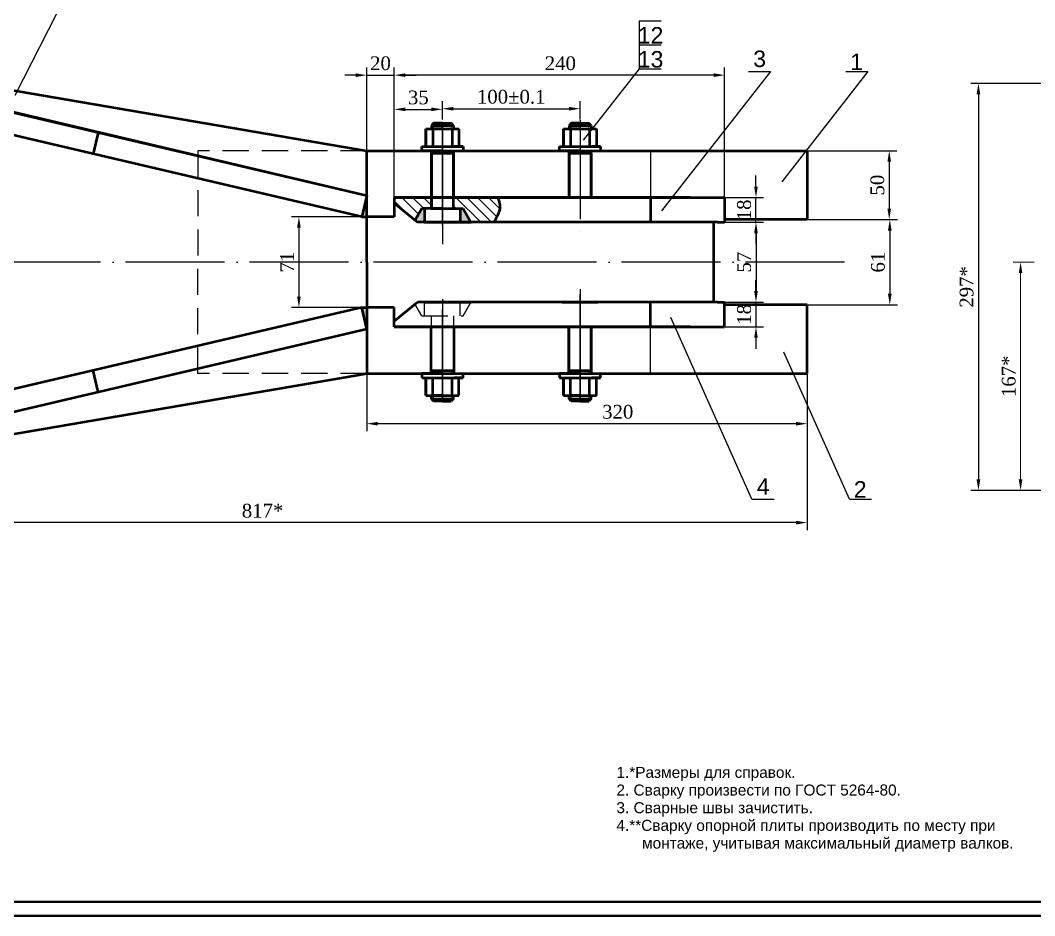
# Model space of a CAD drawing. Header units: millimetres. Extents: x -954 to 34898, y -2134 to 12006.
# Drawn here: x 20434 to 21171, y 6163 to 6814 of the extents above; entities that cross this region are included whole.
import ezdxf

# ---------------------------------------------------------------- set-up
doc = ezdxf.new("R2010")
doc.units = ezdxf.units.MM
doc.header["$LTSCALE"] = 3
doc.linetypes.add('ACAD_ISO04W100', pattern=[30, 24, -3, 0, -3])
doc.linetypes.add('DASHED2', pattern=[9.525, 6.35, -3.175])
for name, color, linetype, lineweight in [('контурная', 7, 'Continuous', 50), ('невидимые', 7, 'DASHED2', 25), ('осевые', 1, 'ACAD_ISO04W100', 25), ('основная', 7, 'Continuous', 40), ('размерные', 7, 'Continuous', 25), ('тонкая', 7, 'Continuous', 20)]:
    doc.layers.add(name, color=color, linetype=linetype, lineweight=lineweight)
doc.styles.add('s2.5v4', font='times.ttf', dxfattribs={"height": 10})
doc.styles.add('s2v4', font='arial.ttf', dxfattribs={"height": 8})
doc.dimstyles.new('s2.5v4', dxfattribs={"dimtxt": 10, "dimasz": 8, "dimexe": 5.5, "dimexo": 0.5, "dimgap": 3.5, "dimtad": 1, "dimdec": 0, "dimtxsty": 's2.5v4', "dimcen": 2.5, "dimclrd": 256, "dimclre": 1, "dimclrt": 256, "dimadec": 0, "dimazin": 0, "dimtfac": 1, "dimtdec": 0, "dimtmove": 0, "dimatfit": 3, "dimfxl": 1, "dimlwd": -1, "dimlwe": -1, "dimarcsym": 0})

# ---------------------------------------------------------------- blocks, each defined once
blk = doc.blocks.new('*D1221')
at = {"layer": 'Defpoints', "color": 0, "transparency": 16777216}
for p in [(21006.08, 6719.3), (21006.08, 6669.3), (21065.78, 6669.3)]:
    blk.add_point(p, dxfattribs=at)
at = {"layer": 'размерные', "color": 1, "transparency": 16777216}
for p, q in [((21006.58, 6719.3), (21071.28, 6719.3)), ((21006.58, 6669.3), (21071.28, 6669.3))]:
    blk.add_line(p, q, dxfattribs=at)
at = {"layer": 'размерные', "transparency": 16777216}
blk.add_line((21065.78, 6711.3), (21065.78, 6677.3), dxfattribs=at)
for points in [[(21064.45, 6711.3), (21067.12, 6711.3), (21065.78, 6719.3)], [(21064.45, 6677.3), (21067.12, 6677.3), (21065.78, 6669.3)]]:
    blk.add_solid(points, dxfattribs=at)
at = {"layer": 'размерные', "transparency": 16777216, "insert": (21057.2, 6694.3), "char_height": 10, "attachment_point": 5, "rotation": 90, "style": 's2.5v4'}
blk.add_mtext('50', dxfattribs=at)
blk = doc.blocks.new('*D1222')
at = {"layer": 'Defpoints', "color": 0, "transparency": 16777216}
for p in [(21006.08, 6669.3), (21006.08, 6607.3), (21066.18, 6607.3)]:
    blk.add_point(p, dxfattribs=at)
at = {"layer": 'размерные', "color": 1, "transparency": 16777216}
for p, q in [((21006.58, 6669.3), (21071.68, 6669.3)), ((21006.58, 6607.3), (21071.68, 6607.3))]:
    blk.add_line(p, q, dxfattribs=at)
at = {"layer": 'размерные', "transparency": 16777216}
blk.add_line((21066.18, 6661.3), (21066.18, 6615.3), dxfattribs=at)
for points in [[(21064.85, 6661.3), (21067.52, 6661.3), (21066.18, 6669.3)], [(21064.85, 6615.3), (21067.52, 6615.3), (21066.18, 6607.3)]]:
    blk.add_solid(points, dxfattribs=at)
at = {"layer": 'размерные', "transparency": 16777216, "insert": (21057.6, 6638.3), "char_height": 10, "attachment_point": 5, "rotation": 90, "style": 's2.5v4'}
blk.add_mtext('61', dxfattribs=at)
blk = doc.blocks.new('*D1225')
at = {"layer": 'Defpoints', "color": 0, "transparency": 16777216}
for p in [(20946.08, 6685.3), (20968.93, 6685.3), (20946.08, 6667.3)]:
    blk.add_point(p, dxfattribs=at)
at = {"layer": 'размерные', "transparency": 16777216}
for p, q in [((20968.93, 6693.3), (20968.93, 6701.3)), ((20968.93, 6667.3), (20968.93, 6685.3)), ((20968.93, 6659.3), (20968.93, 6651.3))]:
    blk.add_line(p, q, dxfattribs=at)
at = {"layer": 'размерные', "color": 1, "transparency": 16777216}
for p, q in [((20946.58, 6685.3), (20974.43, 6685.3)), ((20946.58, 6667.3), (20974.43, 6667.3))]:
    blk.add_line(p, q, dxfattribs=at)
at = {"layer": 'размерные', "transparency": 16777216}
for points in [[(20967.6, 6693.3), (20970.27, 6693.3), (20968.93, 6685.3)], [(20967.6, 6659.3), (20970.27, 6659.3), (20968.93, 6667.3)]]:
    blk.add_solid(points, dxfattribs=at)
at = {"layer": 'размерные', "transparency": 16777216, "insert": (20960.35, 6676.3), "char_height": 10, "attachment_point": 5, "rotation": 90, "style": 's2.5v4'}
blk.add_mtext('18', dxfattribs=at)
blk = doc.blocks.new('*D1226')
at = {"layer": 'Defpoints', "color": 0, "transparency": 16777216}
for p in [(20946.08, 6609.3), (20946.08, 6591.3), (20968.93, 6591.3)]:
    blk.add_point(p, dxfattribs=at)
at = {"layer": 'размерные', "transparency": 16777216}
for p, q in [((20968.93, 6617.3), (20968.93, 6625.3)), ((20968.93, 6609.3), (20968.93, 6591.3)), ((20968.93, 6583.3), (20968.93, 6575.3))]:
    blk.add_line(p, q, dxfattribs=at)
at = {"layer": 'размерные', "color": 1, "transparency": 16777216}
for p, q in [((20946.58, 6609.3), (20974.43, 6609.3)), ((20946.58, 6591.3), (20974.43, 6591.3))]:
    blk.add_line(p, q, dxfattribs=at)
at = {"layer": 'размерные', "transparency": 16777216}
for points in [[(20967.6, 6617.3), (20970.27, 6617.3), (20968.93, 6609.3)], [(20967.6, 6583.3), (20970.27, 6583.3), (20968.93, 6591.3)]]:
    blk.add_solid(points, dxfattribs=at)
at = {"layer": 'размерные', "transparency": 16777216, "insert": (20960.35, 6600.3), "char_height": 10, "attachment_point": 5, "rotation": 90, "style": 's2.5v4'}
blk.add_mtext('18', dxfattribs=at)
blk = doc.blocks.new('*D1227')
at = {"layer": 'Defpoints', "color": 0, "transparency": 16777216}
for p in [(20938.08, 6667.3), (20938.08, 6609.3), (20968.97, 6609.3)]:
    blk.add_point(p, dxfattribs=at)
at = {"layer": 'размерные', "color": 1, "transparency": 16777216}
for p, q in [((20938.58, 6667.3), (20974.47, 6667.3)), ((20938.58, 6609.3), (20974.47, 6609.3))]:
    blk.add_line(p, q, dxfattribs=at)
at = {"layer": 'размерные', "transparency": 16777216}
blk.add_line((20968.97, 6659.3), (20968.97, 6617.3), dxfattribs=at)
for points in [[(20967.63, 6659.3), (20970.3, 6659.3), (20968.97, 6667.3)], [(20967.63, 6617.3), (20970.3, 6617.3), (20968.97, 6609.3)]]:
    blk.add_solid(points, dxfattribs=at)
at = {"layer": 'размерные', "transparency": 16777216, "insert": (20960.36, 6638.3), "char_height": 10, "attachment_point": 5, "rotation": 90, "style": 's2.5v4'}
blk.add_mtext('57', dxfattribs=at)
blk = doc.blocks.new('*D1228')
at = {"layer": 'Defpoints', "color": 0, "transparency": 16777216}
for p in [(20686.08, 6557.3), (21006.08, 6557.3), (20686.08, 6520.84)]:
    blk.add_point(p, dxfattribs=at)
at = {"layer": 'размерные', "color": 1, "transparency": 16777216}
for p, q in [((20686.08, 6556.8), (20686.08, 6515.34)), ((21006.08, 6556.8), (21006.08, 6515.34))]:
    blk.add_line(p, q, dxfattribs=at)
at = {"layer": 'размерные', "transparency": 16777216}
blk.add_line((20998.08, 6520.84), (20694.08, 6520.84), dxfattribs=at)
for points in [[(20694.08, 6522.18), (20694.08, 6519.51), (20686.08, 6520.84)], [(20998.08, 6522.18), (20998.08, 6519.51), (21006.08, 6520.84)]]:
    blk.add_solid(points, dxfattribs=at)
at = {"layer": 'размерные', "transparency": 16777216, "insert": (20868.5, 6529.43), "char_height": 10, "attachment_point": 5, "style": 's2.5v4'}
blk.add_mtext('320', dxfattribs=at)
blk = doc.blocks.new('*D1229')
at = {"layer": 'Defpoints', "color": 0, "transparency": 16777216}
for p in [(20706.08, 6774.27), (20686.08, 6671.3), (20706.08, 6671.3)]:
    blk.add_point(p, dxfattribs=at)
at = {"layer": 'размерные', "color": 1, "transparency": 16777216}
for p, q in [((20686.08, 6671.8), (20686.08, 6779.77)), ((20706.08, 6671.8), (20706.08, 6779.77))]:
    blk.add_line(p, q, dxfattribs=at)
at = {"layer": 'размерные', "transparency": 16777216}
for p, q in [((20678.08, 6774.27), (20670.08, 6774.27)), ((20686.08, 6774.27), (20706.08, 6774.27)), ((20714.08, 6774.27), (20722.08, 6774.27))]:
    blk.add_line(p, q, dxfattribs=at)
for points in [[(20678.08, 6775.61), (20678.08, 6772.94), (20686.08, 6774.27)], [(20714.08, 6775.61), (20714.08, 6772.94), (20706.08, 6774.27)]]:
    blk.add_solid(points, dxfattribs=at)
at = {"layer": 'размерные', "transparency": 16777216, "insert": (20696.08, 6782.86), "char_height": 10, "attachment_point": 5, "style": 's2.5v4'}
blk.add_mtext('20', dxfattribs=at)
blk = doc.blocks.new('*D1207')
at = {"layer": 'Defpoints', "color": 0, "transparency": 16777216}
for p in [(20706.08, 6774.27), (20706.08, 6719.3), (20946.08, 6685.3)]:
    blk.add_point(p, dxfattribs=at)
at = {"layer": 'размерные', "color": 1, "transparency": 16777216}
for p, q in [((20706.08, 6719.8), (20706.08, 6779.77)), ((20946.08, 6685.8), (20946.08, 6779.77))]:
    blk.add_line(p, q, dxfattribs=at)
at = {"layer": 'размерные', "transparency": 16777216}
blk.add_line((20938.08, 6774.27), (20714.08, 6774.27), dxfattribs=at)
for points in [[(20714.08, 6775.61), (20714.08, 6772.94), (20706.08, 6774.27)], [(20938.08, 6775.61), (20938.08, 6772.94), (20946.08, 6774.27)]]:
    blk.add_solid(points, dxfattribs=at)
at = {"layer": 'размерные', "transparency": 16777216, "insert": (20826.77, 6782.86), "char_height": 10, "attachment_point": 5, "style": 's2.5v4'}
blk.add_mtext('240', dxfattribs=at)
blk = doc.blocks.new('*D1230')
at = {"layer": 'Defpoints', "color": 0, "transparency": 16777216}
for p in [(20741.08, 6749.42), (20741.08, 6741.45), (20706.08, 6719.3)]:
    blk.add_point(p, dxfattribs=at)
at = {"layer": 'размерные', "color": 1, "transparency": 16777216}
for p, q in [((20706.08, 6719.8), (20706.08, 6754.92)), ((20741.08, 6741.95), (20741.08, 6754.92))]:
    blk.add_line(p, q, dxfattribs=at)
at = {"layer": 'размерные', "transparency": 16777216}
blk.add_line((20714.08, 6749.42), (20733.08, 6749.42), dxfattribs=at)
for points in [[(20714.08, 6750.76), (20714.08, 6748.09), (20706.08, 6749.42)], [(20733.08, 6750.76), (20733.08, 6748.09), (20741.08, 6749.42)]]:
    blk.add_solid(points, dxfattribs=at)
at = {"layer": 'размерные', "transparency": 16777216, "insert": (20723.58, 6758.01), "char_height": 10, "attachment_point": 5, "style": 's2.5v4'}
blk.add_mtext('35', dxfattribs=at)
blk = doc.blocks.new('*D1231')
at = {"layer": 'Defpoints', "color": 0, "transparency": 16777216}
for p in [(20741.08, 6749.42), (20841.08, 6749.87), (20841.08, 6741.45)]:
    blk.add_point(p, dxfattribs=at)
at = {"layer": 'размерные', "color": 1, "transparency": 16777216}
for p, q in [((20741.08, 6749.92), (20741.08, 6755.37)), ((20841.08, 6741.95), (20841.08, 6755.37))]:
    blk.add_line(p, q, dxfattribs=at)
at = {"layer": 'размерные', "transparency": 16777216}
blk.add_line((20749.08, 6749.87), (20833.08, 6749.87), dxfattribs=at)
for points in [[(20749.08, 6751.2), (20749.08, 6748.53), (20741.08, 6749.87)], [(20833.08, 6751.2), (20833.08, 6748.53), (20841.08, 6749.87)]]:
    blk.add_solid(points, dxfattribs=at)
at = {"layer": 'размерные', "transparency": 16777216, "insert": (20791.08, 6758.47), "char_height": 10, "attachment_point": 5, "style": 's2.5v4'}
blk.add_mtext('100±0.1', dxfattribs=at)
blk = doc.blocks.new('*D1232')
at = {"layer": 'Defpoints', "color": 0, "transparency": 16777216}
for p in [(20686.08, 6671.3), (20636.8, 6605.3), (20686.08, 6605.3)]:
    blk.add_point(p, dxfattribs=at)
at = {"layer": 'размерные', "color": 1, "transparency": 16777216}
for p, q in [((20685.58, 6671.3), (20631.3, 6671.3)), ((20685.58, 6605.3), (20631.3, 6605.3))]:
    blk.add_line(p, q, dxfattribs=at)
at = {"layer": 'размерные', "transparency": 16777216}
blk.add_line((20636.8, 6663.3), (20636.8, 6613.3), dxfattribs=at)
for points in [[(20635.46, 6663.3), (20638.13, 6663.3), (20636.8, 6671.3)], [(20635.46, 6613.3), (20638.13, 6613.3), (20636.8, 6605.3)]]:
    blk.add_solid(points, dxfattribs=at)
at = {"layer": 'размерные', "transparency": 16777216, "insert": (20628.19, 6638.3), "char_height": 10, "attachment_point": 5, "rotation": 90, "style": 's2.5v4'}
blk.add_mtext('71', dxfattribs=at)
blk = doc.blocks.new('*D1208')
at = {"layer": 'Defpoints', "color": 0, "transparency": 16777216}
for p in [(21006.08, 6557.3), (20188.88, 6473.45), (20188.88, 6448.91)]:
    blk.add_point(p, dxfattribs=at)
at = {"layer": 'размерные', "color": 1, "transparency": 16777216}
for p, q in [((21006.08, 6556.8), (21006.08, 6443.41)), ((20188.88, 6472.95), (20188.88, 6443.41))]:
    blk.add_line(p, q, dxfattribs=at)
at = {"layer": 'размерные', "transparency": 16777216}
blk.add_line((20998.08, 6448.91), (20196.88, 6448.91), dxfattribs=at)
for points in [[(20196.88, 6450.24), (20196.88, 6447.57), (20188.88, 6448.91)], [(20998.08, 6450.24), (20998.08, 6447.57), (21006.08, 6448.91)]]:
    blk.add_solid(points, dxfattribs=at)
at = {"layer": 'размерные', "transparency": 16777216, "insert": (20610.41, 6457.51), "char_height": 10, "attachment_point": 5, "style": 's2.5v4'}
blk.add_mtext('817*', dxfattribs=at)
blk = doc.blocks.new('*D1241')
at = {"layer": 'Defpoints', "color": 0, "transparency": 16777216}
for p in [(21184.77, 6768.3), (21130.6, 6472.3), (21184.77, 6472.3)]:
    blk.add_point(p, dxfattribs=at)
at = {"layer": 'размерные', "color": 1, "transparency": 16777216}
for p, q in [((21184.27, 6768.3), (21125.1, 6768.3)), ((21184.27, 6472.3), (21125.1, 6472.3))]:
    blk.add_line(p, q, dxfattribs=at)
at = {"layer": 'размерные', "transparency": 16777216}
blk.add_line((21130.6, 6760.3), (21130.6, 6480.3), dxfattribs=at)
for points in [[(21129.26, 6760.3), (21131.93, 6760.3), (21130.6, 6768.3)], [(21129.26, 6480.3), (21131.93, 6480.3), (21130.6, 6472.3)]]:
    blk.add_solid(points, dxfattribs=at)
at = {"layer": 'размерные', "transparency": 16777216, "insert": (21122, 6620.3), "char_height": 10, "attachment_point": 5, "rotation": 90, "style": 's2.5v4'}
blk.add_mtext('297*', dxfattribs=at)
blk = doc.blocks.new('*D1242')
at = {"layer": 'Defpoints', "color": 0, "transparency": 16777216}
for p in [(21171.66, 6638.3), (21161.23, 6472.3), (21184.77, 6472.3)]:
    blk.add_point(p, dxfattribs=at)
at = {"layer": 'тонкая', "color": 1, "transparency": 16777216}
for p, q in [((21171.16, 6638.3), (21155.73, 6638.3)), ((21184.27, 6472.3), (21155.73, 6472.3))]:
    blk.add_line(p, q, dxfattribs=at)
at = {"layer": 'тонкая', "transparency": 16777216}
blk.add_line((21161.23, 6630.3), (21161.23, 6480.3), dxfattribs=at)
for points in [[(21159.9, 6630.3), (21162.56, 6630.3), (21161.23, 6638.3)], [(21159.9, 6480.3), (21162.56, 6480.3), (21161.23, 6472.3)]]:
    blk.add_solid(points, dxfattribs=at)
at = {"layer": 'тонкая', "transparency": 16777216, "insert": (21152.63, 6555.3), "char_height": 10, "attachment_point": 5, "rotation": 90, "style": 's2.5v4'}
blk.add_mtext('167*', dxfattribs=at)

msp = doc.modelspace()

# ---------------------------------------------------------------- hatches: boundary and pattern name
at = {"layer": 'контурная'}
for points in [[(20686.08, 6686.765), (20682.42, 6671.179), (20686.08, 6671.3)], [(20686.08, 6605.3), (20682.42, 6605.42), (20686.08, 6589.834)]]:
    msp.add_hatch(color=256, dxfattribs=at).paths.add_polyline_path(points)
h = msp.add_hatch(color=256, dxfattribs=at)
h.paths.add_polyline_path([(20728.08, 6677.3), (20726.08, 6677.3), (20721.109, 6668.691), (20723.08, 6667.3), (20728.08, 6667.3)])
h.paths.add_polyline_path([(20756.08, 6677.3), (20754.08, 6677.3), (20754.08, 6667.3), (20761.853, 6667.3)])
at = {"layer": 'размерные'}
h = msp.add_hatch(dxfattribs=at)
h.set_pattern_fill('ANSI31', color=256, scale=1.75, angle=90, style=0)
h.set_pattern_definition([(135, (20967.7403, 1455.219), (-3.928862, -3.928862), [])])
edge = h.paths.add_edge_path()
edge.add_spline(control_points=[(20778.932, 6667.3), (20779.717, 6670.336), (20784.015, 6676.19), (20782.485, 6682.269), (20781.124, 6685.3)], knot_values=[6.9861957, 6.9861957, 6.9861957, 6.9861957, 16.7037285, 26.2171008, 26.2171008, 26.2171008, 26.2171008], degree=3, periodic=0)
edge.add_line((20781.124, 6685.3), (20749.18, 6685.3))
edge.add_line((20749.18, 6685.3), (20749.18, 6677.3))
edge.add_line((20749.18, 6677.3), (20756.08, 6677.3))
edge.add_line((20756.08, 6677.3), (20761.853, 6667.3))
edge.add_line((20761.853, 6667.3), (20762.08, 6667.3))
edge.add_line((20762.08, 6667.3), (20778.932, 6667.3))
h.paths.add_polyline_path([(20732.98, 6685.3), (20706.08, 6685.3), (20706.08, 6681.3), (20721.2, 6668.848), (20726.08, 6677.3), (20732.98, 6677.3)])

# ---------------------------------------------------------------- linework, layer by layer
at = {"layer": 'контурная'}
for p, q in [((20188.881, 6804.3), (20686.08, 6686.765)), ((20188.881, 6804.3), (20686.08, 6719.3)), ((20195.428, 6802.049), (20686.08, 6686.765)), ((20682.42, 6671.179), (20209.888, 6782.205)), ((20734.68, 6739.3), (20733.08, 6737.7)), ((20733.08, 6737.7), (20749.08, 6737.7)), ((20733.08, 6737.7), (20733.08, 6735.3)), ((20741.08, 6739.3), (20734.68, 6739.3)), ((20741.08, 6739.3), (20747.48, 6739.3)), ((20749.08, 6737.7), (20747.48, 6739.3)), ((20749.08, 6737.7), (20749.08, 6735.3)), ((20834.68, 6739.3), (20833.08, 6737.7)), ((20834.68, 6739.3), (20833.08, 6737.7)), ((20833.08, 6737.7), (20849.08, 6737.7)), ((20833.08, 6737.7), (20833.08, 6735.3)), ((20833.08, 6737.7), (20849.08, 6737.7)), ((20841.08, 6739.3), (20834.68, 6739.3)), ((20841.08, 6739.3), (20834.68, 6739.3)), ((20841.08, 6739.3), (20847.48, 6739.3)), ((20841.08, 6739.3), (20847.48, 6739.3)), ((20849.08, 6737.7), (20847.48, 6739.3)), ((20849.08, 6737.7), (20847.48, 6739.3)), ((20849.08, 6737.7), (20849.08, 6735.3)), ((20490.87, 6732.632), (20487.21, 6717.046)), ((20729.08, 6722.3), (20729.08, 6735.3)), ((20729.08, 6722.3), (20729.08, 6735.3)), ((20729.08, 6735.3), (20753.08, 6735.3)), ((20729.08, 6735.3), (20729.08, 6722.3)), ((20741.08, 6735.3), (20734.08, 6735.3)), ((20734.08, 6735.3), (20734.08, 6722.3)), ((20741.08, 6735.3), (20748.08, 6735.3)), ((20748.08, 6735.3), (20748.08, 6722.3)), ((20753.08, 6735.3), (20753.08, 6722.3)), ((20829.08, 6735.3), (20853.08, 6735.3)), ((20829.08, 6735.3), (20829.08, 6722.3)), ((20829.08, 6722.3), (20829.08, 6735.3)), ((20829.08, 6722.3), (20829.08, 6735.3)), ((20834.08, 6735.3), (20834.08, 6722.3)), ((20841.08, 6735.3), (20834.08, 6735.3)), ((20841.08, 6735.3), (20848.08, 6735.3)), ((20848.08, 6735.3), (20848.08, 6722.3)), ((20853.08, 6735.3), (20853.08, 6722.3)), ((20686.08, 6719.3), (21006.08, 6719.3)), ((20686.08, 6671.3), (20686.08, 6719.3)), ((20686.08, 6638.3), (20686.08, 6719.3)), ((20726.08, 6719.3), (20726.08, 6722.3)), ((20726.08, 6722.3), (20733.08, 6722.3)), ((20741.08, 6719.3), (20726.08, 6719.3)), ((20732.88, 6719.3), (20732.88, 6685.3)), ((20732.88, 6719.3), (20732.88, 6685.3)), ((20733.08, 6722.3), (20749.08, 6722.3)), ((20733.08, 6719.3), (20733.08, 6677.3)), ((20749.08, 6717.3), (20733.097, 6717.3)), ((20749.08, 6722.3), (20756.08, 6722.3)), ((20749.08, 6677.3), (20749.08, 6719.3)), ((20749.08, 6717.3), (20749.08, 6719.3)), ((20749.28, 6685.3), (20749.28, 6719.3)), ((20749.28, 6685.3), (20749.28, 6719.3)), ((20756.08, 6722.3), (20749.58, 6722.3)), ((20756.08, 6722.3), (20756.08, 6719.3)), ((20826.08, 6722.3), (20833.08, 6722.3)), ((20826.08, 6719.3), (20826.08, 6722.3)), ((20841.08, 6719.3), (20826.08, 6719.3)), ((20832.88, 6719.3), (20832.88, 6685.3)), ((20832.88, 6719.3), (20832.88, 6685.3)), ((20833.08, 6722.3), (20849.08, 6722.3)), ((20833.097, 6717.3), (20833.097, 6719.3)), ((20849.08, 6717.3), (20833.097, 6717.3)), ((20833.097, 6717.3), (20833.097, 6685.3)), ((20849.08, 6722.3), (20856.08, 6722.3)), ((20849.08, 6717.3), (20849.08, 6719.3)), ((20849.08, 6717.3), (20849.08, 6685.3)), ((20849.28, 6685.3), (20849.28, 6719.3)), ((20849.28, 6685.3), (20849.28, 6719.3)), ((20856.08, 6722.3), (20849.58, 6722.3)), ((20856.08, 6722.3), (20856.08, 6719.3)), ((21006.08, 6719.3), (21006.08, 6669.3)), ((20686.08, 6686.765), (20682.42, 6671.179)), ((20921.08, 6685.3), (20706.08, 6685.3)), ((20706.08, 6685.3), (20706.08, 6671.3)), ((20706.08, 6685.3), (20941.08, 6685.3)), ((20706.08, 6685.3), (20706.08, 6681.3)), ((20706.08, 6681.3), (20723.08, 6667.3)), ((20712.88, 6685.3), (20729.28, 6685.3)), ((20732.98, 6685.3), (20732.98, 6677.3)), ((20732.98, 6685.3), (20732.98, 6677.3)), ((20741.08, 6685.3), (20732.98, 6685.3)), ((20741.08, 6685.3), (20732.98, 6685.3)), ((20749.18, 6677.3), (20749.18, 6685.3)), ((20749.18, 6677.3), (20749.18, 6685.3)), ((20841.08, 6685.3), (20832.98, 6685.3)), ((20892.413, 6685.3), (20892.413, 6667.3)), ((20921.08, 6685.3), (20941.08, 6685.3)), ((20941.08, 6685.3), (20946.08, 6685.3)), ((20946.08, 6685.3), (20946.08, 6669.3)), ((20726.08, 6677.3), (20721.109, 6668.691)), ((20726.08, 6677.3), (20721.109, 6668.691)), ((20741.08, 6677.3), (20726.08, 6677.3)), ((20741.08, 6677.3), (20726.08, 6677.3)), ((20728.08, 6677.3), (20728.08, 6667.3)), ((20733.08, 6677.3), (20728.08, 6677.3)), ((20732.98, 6677.3), (20749.18, 6677.3)), ((20732.98, 6677.3), (20749.18, 6677.3)), ((20733.08, 6677.3), (20749.08, 6677.3)), ((20741.08, 6677.3), (20756.08, 6677.3)), ((20741.08, 6677.3), (20749.08, 6677.3)), ((20741.08, 6677.3), (20756.08, 6677.3)), ((20749.08, 6677.3), (20754.08, 6677.3)), ((20754.08, 6677.3), (20754.08, 6667.3)), ((20756.08, 6677.3), (20761.853, 6667.3)), ((20756.08, 6677.3), (20761.853, 6667.3)), ((20682.42, 6671.179), (20686.08, 6671.3)), ((20706.08, 6671.3), (20686.08, 6671.3)), ((20941.08, 6667.3), (20723.08, 6667.3)), ((20728.08, 6667.3), (20754.08, 6667.3)), ((20728.08, 6667.3), (20754.08, 6667.3)), ((20732.98, 6667.3), (20749.18, 6667.3)), ((20732.98, 6667.3), (20749.18, 6667.3)), ((20732.98, 6667.3), (20749.18, 6667.3)), ((20741.08, 6667.3), (20762.08, 6667.3)), ((20741.08, 6667.3), (20762.08, 6667.3)), ((20741.08, 6667.3), (20762.08, 6667.3)), ((20938.08, 6667.3), (20938.08, 6609.3)), ((20941.08, 6667.3), (20946.08, 6667.3)), ((21006.08, 6669.3), (20946.08, 6669.3)), ((20946.08, 6669.3), (20946.08, 6667.3)), ((20686.08, 6638.3), (20686.08, 6557.3)), ((20682.42, 6605.42), (20209.888, 6494.394)), ((20686.08, 6589.834), (20682.42, 6605.42)), ((20682.42, 6605.42), (20686.08, 6605.3)), ((20706.08, 6605.3), (20686.08, 6605.3)), ((20686.08, 6605.3), (20686.08, 6557.3)), ((20706.08, 6595.3), (20723.08, 6609.3)), ((20706.08, 6591.3), (20706.08, 6605.3)), ((20941.08, 6609.3), (20723.08, 6609.3)), ((20728.08, 6609.3), (20754.08, 6609.3)), ((20728.08, 6609.3), (20754.08, 6609.3)), ((20732.98, 6609.3), (20749.18, 6609.3)), ((20732.98, 6609.3), (20749.18, 6609.3)), ((20732.98, 6609.3), (20749.18, 6609.3)), ((20741.08, 6609.3), (20762.08, 6609.3)), ((20741.08, 6609.3), (20762.08, 6609.3)), ((20741.08, 6609.3), (20762.08, 6609.3)), ((20828.08, 6609.3), (20854.08, 6609.3)), ((20832.98, 6609.3), (20849.18, 6609.3)), ((20892.413, 6591.3), (20892.413, 6609.3)), ((20941.08, 6609.3), (20946.08, 6609.3)), ((20946.08, 6607.3), (20946.08, 6609.3)), ((21006.08, 6607.3), (20946.08, 6607.3)), ((20946.08, 6591.3), (20946.08, 6607.3)), ((21006.08, 6557.3), (21006.08, 6607.3)), ((20706.08, 6591.3), (20706.08, 6595.3)), ((20706.08, 6591.3), (20941.08, 6591.3)), ((20921.08, 6591.3), (20706.08, 6591.3)), ((20712.88, 6591.3), (20729.28, 6591.3)), ((20732.88, 6557.3), (20732.88, 6591.3)), ((20732.88, 6557.3), (20732.88, 6591.3)), ((20741.08, 6591.3), (20732.98, 6591.3)), ((20741.08, 6591.3), (20732.98, 6591.3)), ((20749.28, 6591.3), (20749.28, 6557.3)), ((20749.28, 6591.3), (20749.28, 6557.3)), ((20832.88, 6557.3), (20832.88, 6591.3)), ((20832.88, 6557.3), (20832.88, 6591.3)), ((20841.08, 6591.3), (20832.98, 6591.3)), ((20841.08, 6591.3), (20832.98, 6591.3)), ((20833.097, 6559.3), (20833.097, 6591.3)), ((20849.08, 6559.3), (20849.08, 6591.3)), ((20849.28, 6591.3), (20849.28, 6557.3)), ((20849.28, 6591.3), (20849.28, 6557.3)), ((20921.08, 6591.3), (20941.08, 6591.3)), ((20941.08, 6591.3), (20946.08, 6591.3)), ((20195.428, 6474.551), (20686.08, 6589.834)), ((20188.881, 6472.3), (20686.08, 6557.3)), ((20490.87, 6543.968), (20487.21, 6559.554)), ((20686.08, 6557.3), (21006.08, 6557.3)), ((20726.08, 6557.3), (20726.08, 6554.3)), ((20741.08, 6557.3), (20726.08, 6557.3)), ((20726.08, 6554.3), (20733.08, 6554.3)), ((20729.08, 6541.3), (20729.08, 6554.3)), ((20729.08, 6554.3), (20729.08, 6541.3)), ((20729.08, 6554.3), (20729.08, 6541.3)), ((20733.08, 6554.3), (20749.08, 6554.3)), ((20749.08, 6559.3), (20733.097, 6559.3)), ((20734.08, 6541.3), (20734.08, 6554.3)), ((20748.08, 6541.3), (20748.08, 6554.3)), ((20749.08, 6559.3), (20749.08, 6557.3)), ((20749.08, 6554.3), (20756.08, 6554.3)), ((20756.08, 6554.3), (20749.58, 6554.3)), ((20753.08, 6541.3), (20753.08, 6554.3)), ((20756.08, 6554.3), (20756.08, 6557.3)), ((20826.08, 6557.3), (20826.08, 6554.3)), ((20841.08, 6557.3), (20826.08, 6557.3)), ((20826.08, 6554.3), (20833.08, 6554.3)), ((20829.08, 6554.3), (20829.08, 6541.3)), ((20829.08, 6554.3), (20829.08, 6541.3)), ((20829.08, 6541.3), (20829.08, 6554.3)), ((20833.08, 6554.3), (20849.08, 6554.3)), ((20833.097, 6559.3), (20833.097, 6557.3)), ((20849.08, 6559.3), (20833.097, 6559.3)), ((20834.08, 6541.3), (20834.08, 6554.3)), ((20848.08, 6541.3), (20848.08, 6554.3)), ((20849.08, 6559.3), (20849.08, 6557.3)), ((20849.08, 6554.3), (20856.08, 6554.3)), ((20856.08, 6554.3), (20849.58, 6554.3)), ((20853.08, 6541.3), (20853.08, 6554.3)), ((20856.08, 6554.3), (20856.08, 6557.3)), ((20729.08, 6541.3), (20753.08, 6541.3)), ((20733.08, 6538.9), (20733.08, 6541.3)), ((20734.68, 6537.3), (20733.08, 6538.9)), ((20733.08, 6538.9), (20749.08, 6538.9)), ((20741.08, 6541.3), (20734.08, 6541.3)), ((20741.08, 6541.3), (20748.08, 6541.3)), ((20749.08, 6538.9), (20747.48, 6537.3)), ((20749.08, 6538.9), (20749.08, 6541.3)), ((20829.08, 6541.3), (20853.08, 6541.3)), ((20833.08, 6538.9), (20833.08, 6541.3)), ((20833.08, 6538.9), (20849.08, 6538.9)), ((20834.68, 6537.3), (20833.08, 6538.9)), ((20833.08, 6538.9), (20849.08, 6538.9)), ((20834.68, 6537.3), (20833.08, 6538.9)), ((20841.08, 6541.3), (20834.08, 6541.3)), ((20841.08, 6541.3), (20848.08, 6541.3)), ((20849.08, 6538.9), (20847.48, 6537.3)), ((20849.08, 6538.9), (20847.48, 6537.3)), ((20849.08, 6538.9), (20849.08, 6541.3)), ((20741.08, 6537.3), (20734.68, 6537.3)), ((20741.08, 6537.3), (20747.48, 6537.3)), ((20841.08, 6537.3), (20834.68, 6537.3)), ((20841.08, 6537.3), (20834.68, 6537.3)), ((20841.08, 6537.3), (20847.48, 6537.3)), ((20841.08, 6537.3), (20847.48, 6537.3))]:
    msp.add_line(p, q, dxfattribs=at)
msp.add_open_spline([(20781.124, 6685.3), (20782.485, 6682.269), (20784.015, 6676.19), (20779.717, 6670.336), (20778.932, 6667.3)], degree=3, knots=[6.9861957, 6.9861957, 6.9861957, 6.9861957, 16.499568, 26.2171008, 26.2171008, 26.2171008, 26.2171008], dxfattribs=at)
at = {"layer": 'невидимые'}
for p, q in [((20686.08, 6719.3), (20563.389, 6719.3)), ((20563.389, 6719.3), (20563.389, 6638.3)), ((20686.08, 6719.3), (20686.08, 6709.3)), ((20686.08, 6719.3), (20686.08, 6709.3)), ((20686.08, 6719.3), (20686.08, 6638.3)), ((20563.389, 6557.3), (20563.389, 6638.3)), ((20686.08, 6557.3), (20686.08, 6638.3)), ((20726.08, 6599.3), (20721.109, 6607.909)), ((20728.08, 6599.3), (20728.08, 6609.3)), ((20754.08, 6599.3), (20754.08, 6609.3)), ((20756.08, 6599.3), (20761.91, 6609.398)), ((20756.08, 6599.3), (20761.91, 6609.398)), ((20726.08, 6599.3), (20756.08, 6599.3)), ((20732.88, 6599.3), (20732.88, 6591.3)), ((20749.18, 6599.3), (20749.18, 6591.3)), ((20686.08, 6557.3), (20686.08, 6567.3)), ((20686.08, 6557.3), (20686.08, 6567.3)), ((20686.08, 6557.3), (20563.389, 6557.3))]:
    msp.add_line(p, q, dxfattribs=at)
at = {"layer": 'осевые'}
for p, q in [((20741.08, 6665.233), (20741.08, 6741.455)), ((20741.08, 6665.233), (20741.08, 6741.455)), ((20741.08, 6738.352), (20741.08, 6673.249)), ((20841.08, 6741.455), (20841.08, 6658.992)), ((20741.08, 6727.542), (20741.08, 6672.784)), ((20741.08, 6686.264), (20741.08, 6651.441)), ((21033.286, 6638.3), (20215.608, 6638.3)), ((20841.08, 6618.601), (20841.08, 6543.974)), ((20841.08, 6583.069), (20841.08, 6614.923)), ((20741.08, 6611.367), (20741.08, 6535.145)), ((20841.08, 6611.367), (20841.08, 6535.145)), ((20841.08, 6538.248), (20841.08, 6606.366)), ((20741.08, 6549.058), (20741.08, 6603.815)), ((20741.08, 6538.248), (20741.08, 6603.351)), ((20841.08, 6545.662), (20841.08, 6600.419))]:
    msp.add_line(p, q, dxfattribs=at)
at = {"layer": 'основная'}
for p, q in [((19941.779, 6173.062), (21571.779, 6173.062)), ((21581.779, 6163.062), (19901.779, 6163.062))]:
    msp.add_line(p, q, dxfattribs=at)
at = {"layer": 'размерные'}
for p, q in [((20475.569, 6848.396), (20430.276, 6759.503)), ((20883.996, 6813.71), (20900.082, 6813.71)), ((20883.996, 6813.71), (20883.996, 6796.282)), ((20883.996, 6796.282), (20900.082, 6796.282)), ((20883.996, 6796.282), (20883.996, 6778.855)), ((20883.996, 6778.855), (20843.418, 6726.917)), ((20883.996, 6778.855), (20900.082, 6778.855)), ((20979.558, 6776.977), (20900.363, 6675.612)), ((20963.473, 6776.977), (20979.558, 6776.977)), ((21050.335, 6776.977), (20987.621, 6696.706)), ((21034.25, 6776.977), (21050.335, 6776.977)), ((20892.413, 6719.3), (20892.413, 6685.3)), ((20706.08, 6681.3), (20706.08, 6679.3)), ((20681.978, 6605.3), (20682.42, 6605.42)), ((20966.028, 6466.008), (20907.19, 6598.161)), ((20706.08, 6595.3), (20706.08, 6597.3)), ((20892.413, 6557.3), (20892.413, 6591.3)), ((21036.806, 6466.008), (20989.238, 6572.847)), ((20966.028, 6466.008), (20982.114, 6466.008)), ((21036.806, 6466.008), (21052.891, 6466.008))]:
    msp.add_line(p, q, dxfattribs=at)
at = {"layer": 'тонкая'}
for p, q in [((20734.68, 6739.3), (20734.68, 6735.3)), ((20747.48, 6739.3), (20747.48, 6735.3)), ((20834.68, 6739.3), (20834.68, 6735.3)), ((20847.48, 6739.3), (20847.48, 6735.3)), ((20734.68, 6719.3), (20734.68, 6717.3)), ((20747.48, 6719.3), (20747.48, 6717.3)), ((20834.68, 6719.3), (20834.68, 6717.3)), ((20847.48, 6719.3), (20847.48, 6717.3)), ((20734.68, 6557.3), (20734.68, 6559.3)), ((20747.48, 6557.3), (20747.48, 6559.3)), ((20834.68, 6557.3), (20834.68, 6559.3)), ((20847.48, 6557.3), (20847.48, 6559.3)), ((20734.68, 6537.3), (20734.68, 6541.3)), ((20747.48, 6537.3), (20747.48, 6541.3)), ((20834.68, 6537.3), (20834.68, 6541.3)), ((20847.48, 6537.3), (20847.48, 6541.3))]:
    msp.add_line(p, q, dxfattribs=at)

# ---------------------------------------------------------------- texts
at = {"layer": 'размерные', "style": 's2v4'}
for s, height, p in [('12', 12, (20883.014, 6797.232)), ('13', 12, (20883.014, 6779.805)), ('3', 12, (20966.969, 6780.177)), ('1', 12, (21037.455, 6778.021)), ('4', 12, (20969.525, 6469.209)), ('2', 12, (21040.011, 6467.053)), ('1.*Размеры для справок.', 8, (20867.537, 6263.324)), ('2. Сварку произвести по ГОСТ 5264-80.', 8, (20867.537, 6250.473)), ('3. Сварные швы зачистить.', 8, (20867.537, 6237.621)), ('4.**Сварку опорной плиты производить по месту при', 8, (20867.537, 6224.77)), ('      монтаже, учитывая максимальный диаметр валков.', 8, (20867.537, 6211.919))]:
    msp.add_text(s, height=height, dxfattribs=at).set_placement(p)

# ---------------------------------------------------------------- dimensions: what is measured, and where the dimension line sits
at = {"layer": 'размерные'}
for base, p1, p2, picture, middle in [((20706.08, 6774.272), (20686.08, 6671.3), (20706.08, 6671.3), '*D1229', (20696.08, 6774.272)), ((20706.08, 6774.272), (20946.08, 6685.3), (20706.08, 6719.3), '*D1207', (20826.771, 6774.272)), ((20686.08, 6520.842), (21006.08, 6557.3), (20686.08, 6557.3), '*D1228', (20868.504, 6520.842))]:
    dim = msp.add_linear_dim(base=base, p1=p1, p2=p2, dimstyle='s2.5v4', dxfattribs=at)
    dim.commit()
    dim.dimension.update_dxf_attribs({"geometry": picture, "text_midpoint": middle, "dimtype": 160})
for base, p1, p2, text, picture, middle in [((21130.598, 6472.3), (21184.766, 6768.3), (21184.766, 6472.3), '297*', '*D1241', (21121.997, 6620.3)), ((20636.796, 6605.3), (20686.08, 6671.3), (20686.08, 6605.3), '71', '*D1232', (20628.195, 6638.3)), ((20968.966, 6609.3), (20938.08, 6667.3), (20938.08, 6609.3), '57', '*D1227', (20960.365, 6638.3)), ((21066.183, 6607.3), (21006.08, 6669.3), (21006.08, 6607.3), '61', '*D1222', (21057.596, 6638.3))]:
    dim = msp.add_linear_dim(base=base, p1=p1, p2=p2, angle=90, text=text, dimstyle='s2.5v4', dxfattribs=at)
    dim.commit()
    dim.dimension.update_dxf_attribs({"geometry": picture, "text_midpoint": middle})
dim = msp.add_linear_dim(base=(20741.08, 6749.423), p1=(20706.08, 6719.3), p2=(20741.08, 6741.455), dimstyle='s2.5v4', dxfattribs=at)
dim.commit()
dim.dimension.update_dxf_attribs({"geometry": '*D1230', "text_midpoint": (20723.58, 6758.01)})
dim = msp.add_linear_dim(base=(20841.08, 6749.867), p1=(20741.08, 6749.423), p2=(20841.08, 6741.455), text='<>±0.1', dimstyle='s2.5v4', dxfattribs=at)
dim.commit()
dim.dimension.update_dxf_attribs({"geometry": '*D1231', "text_midpoint": (20791.08, 6758.468)})
dim = msp.add_linear_dim(base=(21065.783, 6669.3), p1=(21006.08, 6719.3), p2=(21006.08, 6669.3), angle=90, dimstyle='s2.5v4', dxfattribs=at)
dim.commit()
dim.dimension.update_dxf_attribs({"geometry": '*D1221', "text_midpoint": (21057.197, 6694.3)})
for base, p1, p2, picture, middle in [((20968.933, 6685.3), (20946.08, 6667.3), (20946.08, 6685.3), '*D1225', (20968.933, 6676.3)), ((20968.933, 6591.3), (20946.08, 6609.3), (20946.08, 6591.3), '*D1226', (20968.933, 6600.3))]:
    dim = msp.add_linear_dim(base=base, p1=p1, p2=p2, angle=90, dimstyle='s2.5v4', dxfattribs=at)
    dim.commit()
    dim.dimension.update_dxf_attribs({"geometry": picture, "text_midpoint": middle, "dimtype": 160})
dim = msp.add_linear_dim(base=(20188.881, 6448.906), p1=(21006.08, 6557.3), p2=(20188.881, 6473.447), text='<>*', dimstyle='s2.5v4', dxfattribs=at)
dim.commit()
dim.dimension.update_dxf_attribs({"geometry": '*D1208', "text_midpoint": (20610.411, 6448.906), "dimtype": 160})
at = {"layer": 'тонкая'}
dim = msp.add_linear_dim(base=(21161.23, 6472.3), p1=(21171.658, 6638.3), p2=(21184.766, 6472.3), angle=90, text='167*', dimstyle='s2.5v4', dxfattribs=at)
dim.commit()
dim.dimension.update_dxf_attribs({"geometry": '*D1242', "text_midpoint": (21152.629, 6555.3)})

doc.saveas('drawing.dxf')
